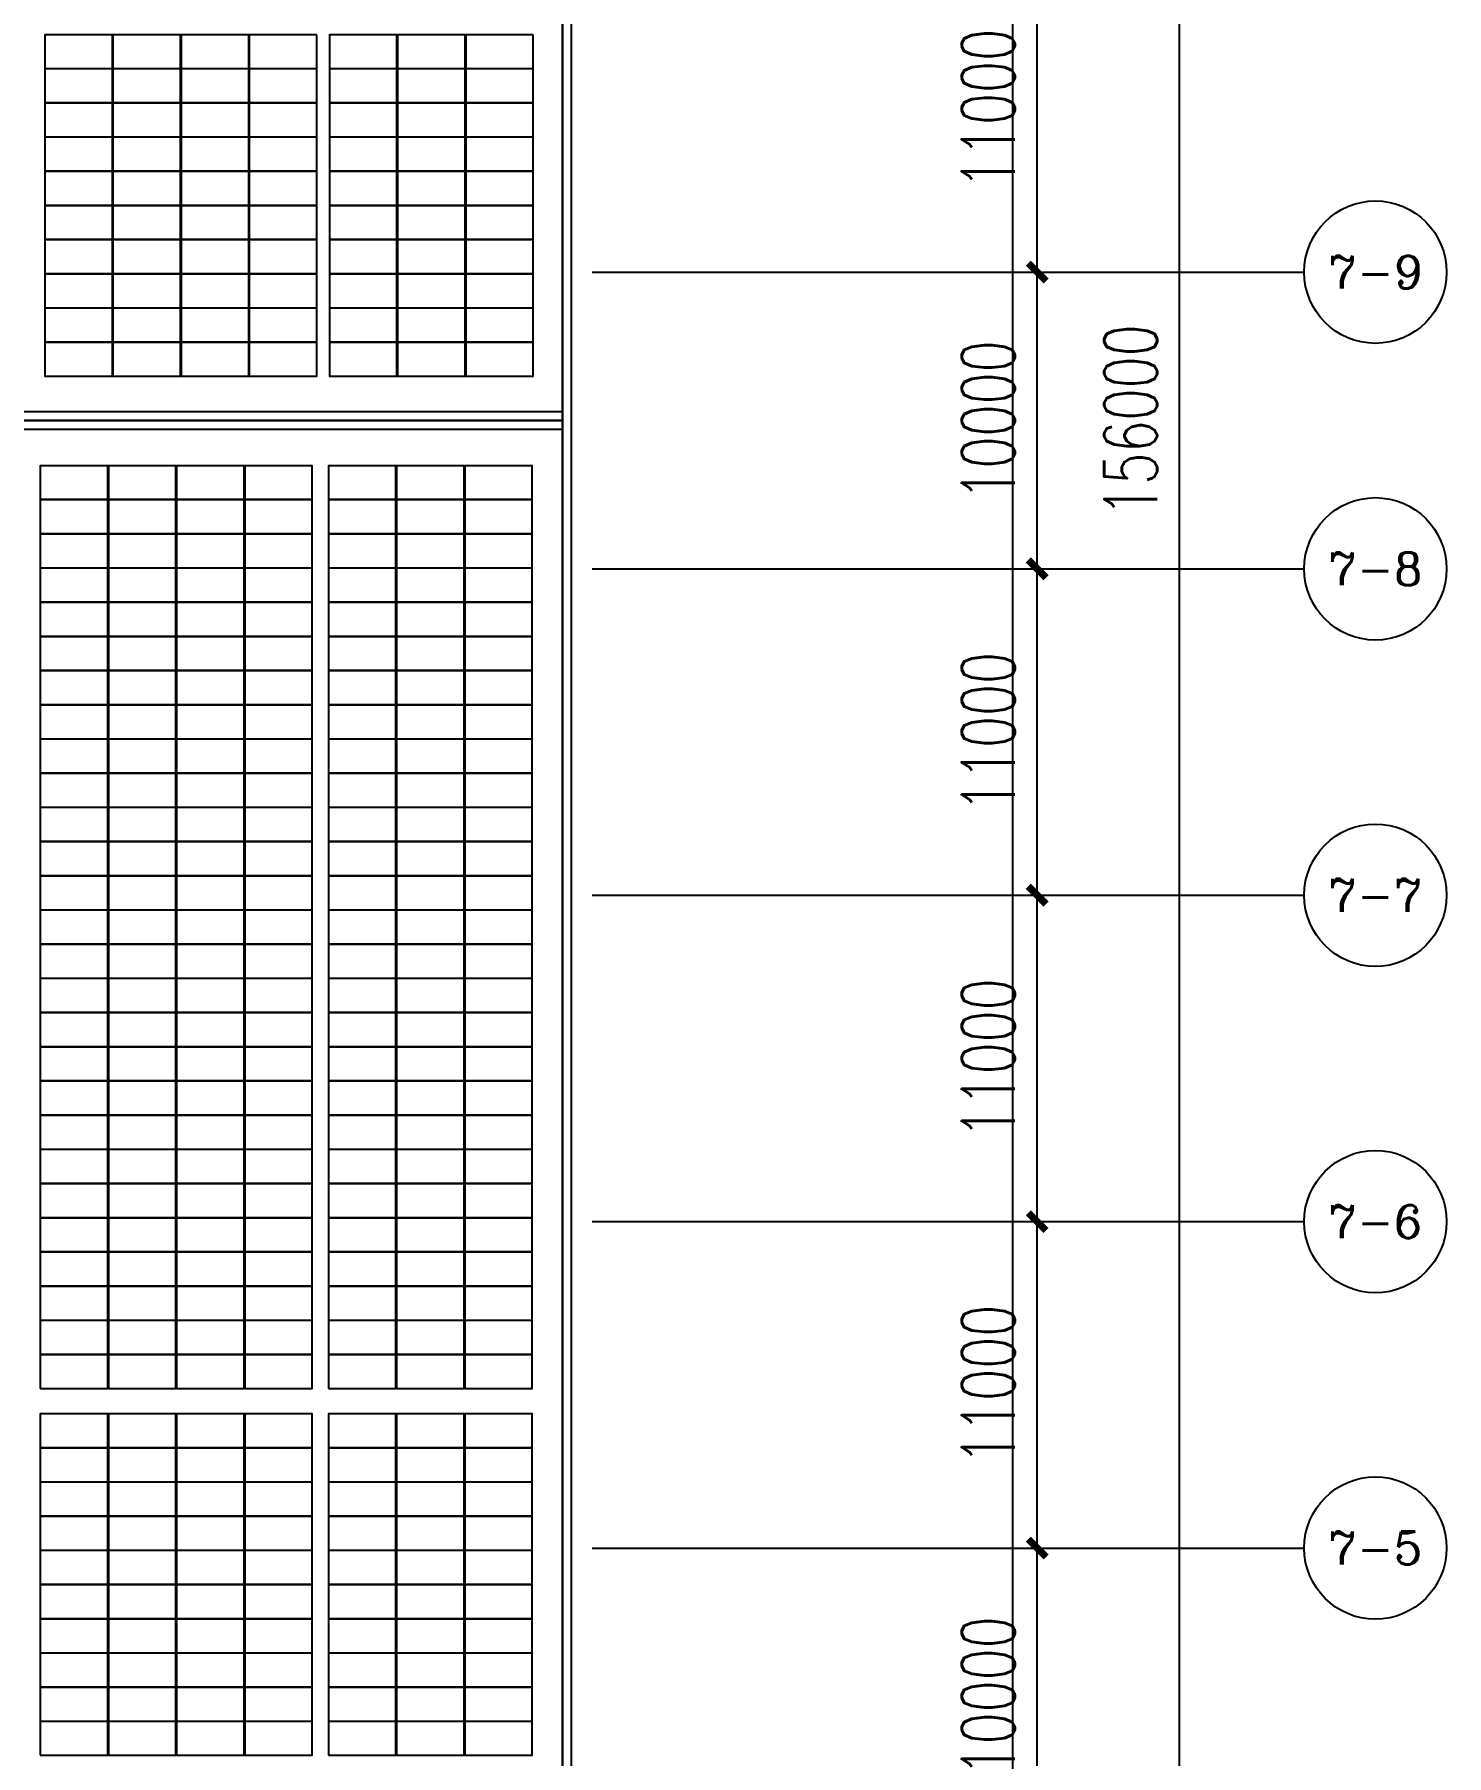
# Model space of a CAD drawing. Header units: millimetres. Extents: x 1218 to 2690, y 1163 to 1758.
# Drawn here: x 2433 to 2480.6, y 1370.2 to 1428.2 of the extents above; entities that cross this region are included whole.
import ezdxf
from ezdxf.enums import TextEntityAlignment as Align

# ---------------------------------------------------------------- set-up
doc = ezdxf.new("R2010")
doc.units = ezdxf.units.MM
for name, color, linetype in [('AXIS', 3, 'Continuous'), ('AXIS_TEXT', 7, 'Continuous'), ('WALL', 9, 'Continuous'), ('单元区域外轮廓', 7, 'ByLayer'), ('屋脊线', 7, 'ByLayer'), ('电缆通道', 7, 'ByLayer'), ('组件', 7, 'ByLayer')]:
    doc.layers.add(name, color=color, linetype=linetype)
doc.styles.add('_TCH_AXIS', font='COMPLEX', dxfattribs={"bigfont": 'GBCBIG'})
doc.styles.add('_TCH_DIM_T3', font='SIMPLEX', dxfattribs={"width": 0.705882, "bigfont": 'GBCBIG'})
doc.styles.add('COMPLEX', font='COMPLEX')
doc.dimstyles.new('_TCH_ARCH&&600', dxfattribs={"dimtxt": 1785, "dimasz": 600, "dimexe": 1500, "dimexo": 1800, "dimgap": 757.5, "dimtad": 1, "dimdec": 0, "dimtxsty": '_TCH_DIM_T3', "dimblk": 'ARCHTICK', "dimcen": 2.5, "dimclrt": 7, "dimazin": 2, "dimtfac": 1, "dimtdec": 0, "dimtix": 1, "dimtmove": 2, "dimatfit": 3})

# ---------------------------------------------------------------- blocks, each defined once
blk = doc.blocks.new('_ArchTick')
at = {"color": 0, "linetype": 'ByBlock', "const_width": 0.4}
blk.add_lwpolyline([(-0.5, -0.5), (0.5, 0.5)], dxfattribs=at)
blk = doc.blocks.new('*D106')
at = {"layer": 'AXIS', "color": 0, "lineweight": -2, "transparency": 16777216}
for p, q in [((1246160, 2022104), (1265660, 2022104)), ((1264160, 1866104), (1264160, 2022104)), ((1246160, 1866104), (1265660, 1866104))]:
    blk.add_line(p, q, dxfattribs=at)
at = {"layer": 'Defpoints', "color": 0, "transparency": 16777216}
for p in [(1244360, 2022104), (1264160, 2022104), (1244360, 1866104)]:
    blk.add_point(p, dxfattribs=at)
at = {"layer": 'AXIS', "color": 0, "lineweight": -2, "transparency": 16777216, "xscale": 600, "yscale": 600, "zscale": 600}
for p, rotation in [((1264160, 2022104), 90), ((1264160, 1866104), 270)]:
    blk.add_blockref('_ArchTick', p, dxfattribs=dict(at, rotation=rotation))
at = {"layer": 'AXIS', "color": 7, "transparency": 16777216, "insert": (1262510, 1944104), "char_height": 1785, "attachment_point": 5, "rotation": 90, "style": '_TCH_DIM_T3'}
blk.add_mtext('\\A1;156000', dxfattribs=at)
blk = doc.blocks.new('*D110')
at = {"layer": 'AXIS', "color": 0, "lineweight": -2, "transparency": 16777216}
for p, q in [((1246160, 1906104), (1260860, 1906104)), ((1259360, 1896104), (1259360, 1906104)), ((1246160, 1896104), (1260860, 1896104))]:
    blk.add_line(p, q, dxfattribs=at)
at = {"layer": 'Defpoints', "color": 0, "transparency": 16777216}
for p in [(1244360, 1906104), (1259360, 1906104), (1244360, 1896104)]:
    blk.add_point(p, dxfattribs=at)
at = {"layer": 'AXIS', "color": 0, "lineweight": -2, "transparency": 16777216, "xscale": 600, "yscale": 600, "zscale": 600}
for p, rotation in [((1259360, 1906104), 90), ((1259360, 1896104), 270)]:
    blk.add_blockref('_ArchTick', p, dxfattribs=dict(at, rotation=rotation))
at = {"layer": 'AXIS', "color": 7, "transparency": 16777216, "insert": (1257710, 1901104), "char_height": 1785, "attachment_point": 5, "rotation": 90, "style": '_TCH_DIM_T3'}
blk.add_mtext('\\A1;10000', dxfattribs=at)
blk = doc.blocks.new('*D111')
at = {"layer": 'AXIS', "color": 0, "lineweight": -2, "transparency": 16777216}
for p, q in [((1246160, 1917104), (1260860, 1917104)), ((1259360, 1906104), (1259360, 1917104)), ((1246160, 1906104), (1260860, 1906104))]:
    blk.add_line(p, q, dxfattribs=at)
at = {"layer": 'Defpoints', "color": 0, "transparency": 16777216}
for p in [(1244360, 1917104), (1259360, 1917104), (1244360, 1906104)]:
    blk.add_point(p, dxfattribs=at)
at = {"layer": 'AXIS', "color": 0, "lineweight": -2, "transparency": 16777216, "xscale": 600, "yscale": 600, "zscale": 600}
for p, rotation in [((1259360, 1917104), 90), ((1259360, 1906104), 270)]:
    blk.add_blockref('_ArchTick', p, dxfattribs=dict(at, rotation=rotation))
at = {"layer": 'AXIS', "color": 7, "transparency": 16777216, "insert": (1257710, 1911604), "char_height": 1785, "attachment_point": 5, "rotation": 90, "style": '_TCH_DIM_T3'}
blk.add_mtext('\\A1;11000', dxfattribs=at)
blk = doc.blocks.new('*D112')
at = {"layer": 'AXIS', "color": 0, "lineweight": -2, "transparency": 16777216}
for p, q in [((1246160, 1928104), (1260860, 1928104)), ((1259360, 1917104), (1259360, 1928104)), ((1246160, 1917104), (1260860, 1917104))]:
    blk.add_line(p, q, dxfattribs=at)
at = {"layer": 'Defpoints', "color": 0, "transparency": 16777216}
for p in [(1244360, 1928104), (1259360, 1928104), (1244360, 1917104)]:
    blk.add_point(p, dxfattribs=at)
at = {"layer": 'AXIS', "color": 0, "lineweight": -2, "transparency": 16777216, "xscale": 600, "yscale": 600, "zscale": 600}
for p, rotation in [((1259360, 1928104), 90), ((1259360, 1917104), 270)]:
    blk.add_blockref('_ArchTick', p, dxfattribs=dict(at, rotation=rotation))
at = {"layer": 'AXIS', "color": 7, "transparency": 16777216, "insert": (1257710, 1922604), "char_height": 1785, "attachment_point": 5, "rotation": 90, "style": '_TCH_DIM_T3'}
blk.add_mtext('\\A1;11000', dxfattribs=at)
blk = doc.blocks.new('*D113')
at = {"layer": 'AXIS', "color": 0, "lineweight": -2, "transparency": 16777216}
for p, q in [((1246160, 1939104), (1260860, 1939104)), ((1259360, 1928104), (1259360, 1939104)), ((1246160, 1928104), (1260860, 1928104))]:
    blk.add_line(p, q, dxfattribs=at)
at = {"layer": 'Defpoints', "color": 0, "transparency": 16777216}
for p in [(1244360, 1939104), (1259360, 1939104), (1244360, 1928104)]:
    blk.add_point(p, dxfattribs=at)
at = {"layer": 'AXIS', "color": 0, "lineweight": -2, "transparency": 16777216, "xscale": 600, "yscale": 600, "zscale": 600}
for p, rotation in [((1259360, 1939104), 90), ((1259360, 1928104), 270)]:
    blk.add_blockref('_ArchTick', p, dxfattribs=dict(at, rotation=rotation))
at = {"layer": 'AXIS', "color": 7, "transparency": 16777216, "insert": (1257710, 1933604), "char_height": 1785, "attachment_point": 5, "rotation": 90, "style": '_TCH_DIM_T3'}
blk.add_mtext('\\A1;11000', dxfattribs=at)
blk = doc.blocks.new('*D114')
at = {"layer": 'AXIS', "color": 0, "lineweight": -2, "transparency": 16777216}
for p, q in [((1246160, 1949104), (1260860, 1949104)), ((1259360, 1939104), (1259360, 1949104)), ((1246160, 1939104), (1260860, 1939104))]:
    blk.add_line(p, q, dxfattribs=at)
at = {"layer": 'Defpoints', "color": 0, "transparency": 16777216}
for p in [(1244360, 1949104), (1259360, 1949104), (1244360, 1939104)]:
    blk.add_point(p, dxfattribs=at)
at = {"layer": 'AXIS', "color": 0, "lineweight": -2, "transparency": 16777216, "xscale": 600, "yscale": 600, "zscale": 600}
for p, rotation in [((1259360, 1949104), 90), ((1259360, 1939104), 270)]:
    blk.add_blockref('_ArchTick', p, dxfattribs=dict(at, rotation=rotation))
at = {"layer": 'AXIS', "color": 7, "transparency": 16777216, "insert": (1257710, 1944104), "char_height": 1785, "attachment_point": 5, "rotation": 90, "style": '_TCH_DIM_T3'}
blk.add_mtext('\\A1;10000', dxfattribs=at)
blk = doc.blocks.new('*D115')
at = {"layer": 'AXIS', "color": 0, "lineweight": -2, "transparency": 16777216}
for p, q in [((1246160, 1960104), (1260860, 1960104)), ((1259360, 1949104), (1259360, 1960104)), ((1246160, 1949104), (1260860, 1949104))]:
    blk.add_line(p, q, dxfattribs=at)
at = {"layer": 'Defpoints', "color": 0, "transparency": 16777216}
for p in [(1244360, 1960104), (1259360, 1960104), (1244360, 1949104)]:
    blk.add_point(p, dxfattribs=at)
at = {"layer": 'AXIS', "color": 0, "lineweight": -2, "transparency": 16777216, "xscale": 600, "yscale": 600, "zscale": 600}
for p, rotation in [((1259360, 1960104), 90), ((1259360, 1949104), 270)]:
    blk.add_blockref('_ArchTick', p, dxfattribs=dict(at, rotation=rotation))
at = {"layer": 'AXIS', "color": 7, "transparency": 16777216, "insert": (1257710, 1954604), "char_height": 1785, "attachment_point": 5, "rotation": 90, "style": '_TCH_DIM_T3'}
blk.add_mtext('\\A1;11000', dxfattribs=at)
blk = doc.blocks.new('_AXISO')
blk.add_circle((0, 0), 0.5)
at = {"layer": 'AXIS_TEXT', "style": 'COMPLEX', "width": 1.041667}
blk.add_attdef('A', text='', height=0.56, dxfattribs=at).set_placement((-0.25, -0.28), (0.25, -0.28), align=Align.FIT)
blk = doc.blocks.new('*D464')
at = {"layer": 'AXIS', "color": 0, "lineweight": -2, "transparency": 16777216}
for p, q in [((1246160, 2022104), (1265660, 2022104)), ((1264160, 1866104), (1264160, 2022104)), ((1246160, 1866104), (1265660, 1866104))]:
    blk.add_line(p, q, dxfattribs=at)
at = {"layer": 'Defpoints', "color": 0, "transparency": 16777216}
for p in [(1244360, 2022104), (1264160, 2022104), (1244360, 1866104)]:
    blk.add_point(p, dxfattribs=at)
at = {"layer": 'AXIS', "color": 0, "lineweight": -2, "transparency": 16777216, "xscale": 600, "yscale": 600, "zscale": 600}
for p, rotation in [((1264160, 2022104), 90), ((1264160, 1866104), 270)]:
    blk.add_blockref('_ArchTick', p, dxfattribs=dict(at, rotation=rotation))
at = {"layer": 'AXIS', "color": 7, "transparency": 16777216, "insert": (1262510, 1944104), "char_height": 1785, "attachment_point": 5, "rotation": 90, "style": '_TCH_DIM_T3'}
blk.add_mtext('\\A1;156000', dxfattribs=at)
blk = doc.blocks.new('*D468')
at = {"layer": 'AXIS', "color": 0, "lineweight": -2, "transparency": 16777216}
for p, q in [((1246160, 1906104), (1260860, 1906104)), ((1259360, 1896104), (1259360, 1906104)), ((1246160, 1896104), (1260860, 1896104))]:
    blk.add_line(p, q, dxfattribs=at)
at = {"layer": 'Defpoints', "color": 0, "transparency": 16777216}
for p in [(1244360, 1906104), (1259360, 1906104), (1244360, 1896104)]:
    blk.add_point(p, dxfattribs=at)
at = {"layer": 'AXIS', "color": 0, "lineweight": -2, "transparency": 16777216, "xscale": 600, "yscale": 600, "zscale": 600}
for p, rotation in [((1259360, 1906104), 90), ((1259360, 1896104), 270)]:
    blk.add_blockref('_ArchTick', p, dxfattribs=dict(at, rotation=rotation))
at = {"layer": 'AXIS', "color": 7, "transparency": 16777216, "insert": (1257710, 1901104), "char_height": 1785, "attachment_point": 5, "rotation": 90, "style": '_TCH_DIM_T3'}
blk.add_mtext('\\A1;10000', dxfattribs=at)
blk = doc.blocks.new('*D469')
at = {"layer": 'AXIS', "color": 0, "lineweight": -2, "transparency": 16777216}
for p, q in [((1246160, 1917104), (1260860, 1917104)), ((1259360, 1906104), (1259360, 1917104)), ((1246160, 1906104), (1260860, 1906104))]:
    blk.add_line(p, q, dxfattribs=at)
at = {"layer": 'Defpoints', "color": 0, "transparency": 16777216}
for p in [(1244360, 1917104), (1259360, 1917104), (1244360, 1906104)]:
    blk.add_point(p, dxfattribs=at)
at = {"layer": 'AXIS', "color": 0, "lineweight": -2, "transparency": 16777216, "xscale": 600, "yscale": 600, "zscale": 600}
for p, rotation in [((1259360, 1917104), 90), ((1259360, 1906104), 270)]:
    blk.add_blockref('_ArchTick', p, dxfattribs=dict(at, rotation=rotation))
at = {"layer": 'AXIS', "color": 7, "transparency": 16777216, "insert": (1257710, 1911604), "char_height": 1785, "attachment_point": 5, "rotation": 90, "style": '_TCH_DIM_T3'}
blk.add_mtext('\\A1;11000', dxfattribs=at)
blk = doc.blocks.new('*D470')
at = {"layer": 'AXIS', "color": 0, "lineweight": -2, "transparency": 16777216}
for p, q in [((1246160, 1928104), (1260860, 1928104)), ((1259360, 1917104), (1259360, 1928104)), ((1246160, 1917104), (1260860, 1917104))]:
    blk.add_line(p, q, dxfattribs=at)
at = {"layer": 'Defpoints', "color": 0, "transparency": 16777216}
for p in [(1244360, 1928104), (1259360, 1928104), (1244360, 1917104)]:
    blk.add_point(p, dxfattribs=at)
at = {"layer": 'AXIS', "color": 0, "lineweight": -2, "transparency": 16777216, "xscale": 600, "yscale": 600, "zscale": 600}
for p, rotation in [((1259360, 1928104), 90), ((1259360, 1917104), 270)]:
    blk.add_blockref('_ArchTick', p, dxfattribs=dict(at, rotation=rotation))
at = {"layer": 'AXIS', "color": 7, "transparency": 16777216, "insert": (1257710, 1922604), "char_height": 1785, "attachment_point": 5, "rotation": 90, "style": '_TCH_DIM_T3'}
blk.add_mtext('\\A1;11000', dxfattribs=at)
blk = doc.blocks.new('*D471')
at = {"layer": 'AXIS', "color": 0, "lineweight": -2, "transparency": 16777216}
for p, q in [((1246160, 1939104), (1260860, 1939104)), ((1259360, 1928104), (1259360, 1939104)), ((1246160, 1928104), (1260860, 1928104))]:
    blk.add_line(p, q, dxfattribs=at)
at = {"layer": 'Defpoints', "color": 0, "transparency": 16777216}
for p in [(1244360, 1939104), (1259360, 1939104), (1244360, 1928104)]:
    blk.add_point(p, dxfattribs=at)
at = {"layer": 'AXIS', "color": 0, "lineweight": -2, "transparency": 16777216, "xscale": 600, "yscale": 600, "zscale": 600}
for p, rotation in [((1259360, 1939104), 90), ((1259360, 1928104), 270)]:
    blk.add_blockref('_ArchTick', p, dxfattribs=dict(at, rotation=rotation))
at = {"layer": 'AXIS', "color": 7, "transparency": 16777216, "insert": (1257710, 1933604), "char_height": 1785, "attachment_point": 5, "rotation": 90, "style": '_TCH_DIM_T3'}
blk.add_mtext('\\A1;11000', dxfattribs=at)
blk = doc.blocks.new('*D472')
at = {"layer": 'AXIS', "color": 0, "lineweight": -2, "transparency": 16777216}
for p, q in [((1246160, 1949104), (1260860, 1949104)), ((1259360, 1939104), (1259360, 1949104)), ((1246160, 1939104), (1260860, 1939104))]:
    blk.add_line(p, q, dxfattribs=at)
at = {"layer": 'Defpoints', "color": 0, "transparency": 16777216}
for p in [(1244360, 1949104), (1259360, 1949104), (1244360, 1939104)]:
    blk.add_point(p, dxfattribs=at)
at = {"layer": 'AXIS', "color": 0, "lineweight": -2, "transparency": 16777216, "xscale": 600, "yscale": 600, "zscale": 600}
for p, rotation in [((1259360, 1949104), 90), ((1259360, 1939104), 270)]:
    blk.add_blockref('_ArchTick', p, dxfattribs=dict(at, rotation=rotation))
at = {"layer": 'AXIS', "color": 7, "transparency": 16777216, "insert": (1257710, 1944104), "char_height": 1785, "attachment_point": 5, "rotation": 90, "style": '_TCH_DIM_T3'}
blk.add_mtext('\\A1;10000', dxfattribs=at)
blk = doc.blocks.new('*D473')
at = {"layer": 'AXIS', "color": 0, "lineweight": -2, "transparency": 16777216}
for p, q in [((1246160, 1960104), (1260860, 1960104)), ((1259360, 1949104), (1259360, 1960104)), ((1246160, 1949104), (1260860, 1949104))]:
    blk.add_line(p, q, dxfattribs=at)
at = {"layer": 'Defpoints', "color": 0, "transparency": 16777216}
for p in [(1244360, 1960104), (1259360, 1960104), (1244360, 1949104)]:
    blk.add_point(p, dxfattribs=at)
at = {"layer": 'AXIS', "color": 0, "lineweight": -2, "transparency": 16777216, "xscale": 600, "yscale": 600, "zscale": 600}
for p, rotation in [((1259360, 1960104), 90), ((1259360, 1949104), 270)]:
    blk.add_blockref('_ArchTick', p, dxfattribs=dict(at, rotation=rotation))
at = {"layer": 'AXIS', "color": 7, "transparency": 16777216, "insert": (1257710, 1954604), "char_height": 1785, "attachment_point": 5, "rotation": 90, "style": '_TCH_DIM_T3'}
blk.add_mtext('\\A1;11000', dxfattribs=at)
blk = doc.blocks.new('*U582')
at = {"layer": '单元区域外轮廓', "color": 2}
blk.add_polyline3d([(582600, -78700, 12000), (-582600, -78700, 12000), (-582600, 78700, 12000), (582600, 78700, 12000)], close=True, dxfattribs=at)
at = {"flags": 1}
for tag in ['unit_id', 'unit_name', 'parapet_height', 'ground_elevation', 'is_enable_parapet']:
    blk.add_attdef(tag, (0, 0), '', height=2.5, dxfattribs=at)
blk = doc.blocks.new('*U583')
at = {"layer": '屋脊线', "color": 30}
for p, q in [((582600, 0, 16000), (582600, 78700, 12000)), ((582600, 0, 16000), (-582600, 0, 16000)), ((582600, -78700, 12000), (582600, 0, 16000))]:
    blk.add_line(p, q, dxfattribs=at)
at = {"flags": 1}
for tag in ['unit_id', 'unit_name']:
    blk.add_attdef(tag, (0, 0), '', height=2.5, dxfattribs=at)
blk = doc.blocks.new('*U584')
at = {"color": 0}
blk.add_polyline3d([(0, 0, 0), (227.8, 0, 0), (227.8, 113.3, 5.8), (0, 113.3, 5.8)], close=True, dxfattribs=at)
at = {"flags": 1}
for tag in ['mounting-hole-spacing1', 'mounting-hole-spacing2', 'module-material', 'vmpo', 'voco', 'silicon-material', 'panel-length', 'panel-width', 'panel-height', 'userid', 'theme', 'note', 'name', 'pmax', 'company-name', 'id', 'impo', 'isco']:
    blk.add_attdef(tag, (0, 0), '', height=2.5, dxfattribs=at)
blk = doc.blocks.new('*U585')
at = {"layer": '组件', "color": 232}
for p in [(56499, -265.6, 1596.5), (56728.8, -265.6, 1596.5), (56958.6, -265.6, 1596.5), (57188.4, -265.6, 1596.5), (57470.6, -265.6, 1596.5), (57700.4, -265.6, 1596.5), (57930.2, -265.6, 1596.5), (56499, -380.9, 1590.7), (56728.8, -380.9, 1590.7), (56958.6, -380.9, 1590.7), (57188.4, -380.9, 1590.7), (57470.6, -380.9, 1590.7), (57700.4, -380.9, 1590.7), (57930.2, -380.9, 1590.7), (56499, -496.1, 1584.8), (56728.8, -496.1, 1584.8), (56958.6, -496.1, 1584.8), (57188.4, -496.1, 1584.8), (57470.6, -496.1, 1584.8), (57700.4, -496.1, 1584.8), (57930.2, -496.1, 1584.8), (56499, -611.4, 1578.9), (56728.8, -611.4, 1578.9), (56958.6, -611.4, 1578.9), (57188.4, -611.4, 1578.9), (57470.6, -611.4, 1578.9), (57700.4, -611.4, 1578.9), (57930.2, -611.4, 1578.9), (56499, -726.6, 1573.1), (56728.8, -726.6, 1573.1), (56958.6, -726.6, 1573.1), (57188.4, -726.6, 1573.1), (57470.6, -726.6, 1573.1), (57700.4, -726.6, 1573.1), (57930.2, -726.6, 1573.1), (56499, -841.9, 1567.2), (56728.8, -841.9, 1567.2), (56958.6, -841.9, 1567.2), (57188.4, -841.9, 1567.2), (57470.6, -841.9, 1567.2), (57700.4, -841.9, 1567.2), (57930.2, -841.9, 1567.2), (56499, -957.1, 1561.4), (56728.8, -957.1, 1561.4), (56958.6, -957.1, 1561.4), (57188.4, -957.1, 1561.4), (57470.6, -957.1, 1561.4), (57700.4, -957.1, 1561.4), (57930.2, -957.1, 1561.4), (56499, -1072.4, 1555.5), (56728.8, -1072.4, 1555.5), (56958.6, -1072.4, 1555.5), (57188.4, -1072.4, 1555.5), (57470.6, -1072.4, 1555.5), (57700.4, -1072.4, 1555.5), (57930.2, -1072.4, 1555.5), (56499, -1187.6, 1549.7), (56728.8, -1187.6, 1549.7), (56958.6, -1187.6, 1549.7), (57188.4, -1187.6, 1549.7), (57470.6, -1187.6, 1549.7), (57700.4, -1187.6, 1549.7), (57930.2, -1187.6, 1549.7), (56499, -1302.9, 1543.8), (56728.8, -1302.9, 1543.8), (56958.6, -1302.9, 1543.8), (57188.4, -1302.9, 1543.8), (57470.6, -1302.9, 1543.8), (57700.4, -1302.9, 1543.8), (57930.2, -1302.9, 1543.8), (56499, -1418.1, 1537.9), (56728.8, -1418.1, 1537.9), (56958.6, -1418.1, 1537.9), (57188.4, -1418.1, 1537.9), (57470.6, -1418.1, 1537.9), (57700.4, -1418.1, 1537.9), (57930.2, -1418.1, 1537.9), (56499, -1533.4, 1532.1), (56728.8, -1533.4, 1532.1), (56958.6, -1533.4, 1532.1), (57188.4, -1533.4, 1532.1), (57470.6, -1533.4, 1532.1), (57700.4, -1533.4, 1532.1), (57930.2, -1533.4, 1532.1), (56499, -1648.7, 1526.2), (56728.8, -1648.7, 1526.2), (56958.6, -1648.7, 1526.2), (57188.4, -1648.7, 1526.2), (57470.6, -1648.7, 1526.2), (57700.4, -1648.7, 1526.2), (57930.2, -1648.7, 1526.2), (56499, -1763.9, 1520.4), (56728.8, -1763.9, 1520.4), (56958.6, -1763.9, 1520.4), (57188.4, -1763.9, 1520.4), (57470.6, -1763.9, 1520.4), (57700.4, -1763.9, 1520.4), (57930.2, -1763.9, 1520.4), (56499, -1879.2, 1514.5), (56728.8, -1879.2, 1514.5), (56958.6, -1879.2, 1514.5), (57188.4, -1879.2, 1514.5), (57470.6, -1879.2, 1514.5), (57700.4, -1879.2, 1514.5), (57930.2, -1879.2, 1514.5), (56499, -1994.4, 1508.6), (56728.8, -1994.4, 1508.6), (56958.6, -1994.4, 1508.6), (57188.4, -1994.4, 1508.6), (57470.6, -1994.4, 1508.6), (57700.4, -1994.4, 1508.6), (57930.2, -1994.4, 1508.6), (56499, -2109.7, 1502.8), (56728.8, -2109.7, 1502.8), (56958.6, -2109.7, 1502.8), (57188.4, -2109.7, 1502.8), (57470.6, -2109.7, 1502.8), (57700.4, -2109.7, 1502.8), (57930.2, -2109.7, 1502.8), (56499, -2224.9, 1496.9), (56728.8, -2224.9, 1496.9), (56958.6, -2224.9, 1496.9), (57188.4, -2224.9, 1496.9), (57470.6, -2224.9, 1496.9), (57700.4, -2224.9, 1496.9), (57930.2, -2224.9, 1496.9), (56499, -2340.2, 1491.1), (56728.8, -2340.2, 1491.1), (56958.6, -2340.2, 1491.1), (57188.4, -2340.2, 1491.1), (57470.6, -2340.2, 1491.1), (57700.4, -2340.2, 1491.1), (57930.2, -2340.2, 1491.1), (56499, -2455.4, 1485.2), (56728.8, -2455.4, 1485.2), (56958.6, -2455.4, 1485.2), (57188.4, -2455.4, 1485.2), (57470.6, -2455.4, 1485.2), (57700.4, -2455.4, 1485.2), (57930.2, -2455.4, 1485.2), (56499, -2570.7, 1479.3), (56728.8, -2570.7, 1479.3), (56958.6, -2570.7, 1479.3), (57188.4, -2570.7, 1479.3), (57470.6, -2570.7, 1479.3), (57700.4, -2570.7, 1479.3), (57930.2, -2570.7, 1479.3), (56499, -2685.9, 1473.5), (56728.8, -2685.9, 1473.5), (56958.6, -2685.9, 1473.5), (57188.4, -2685.9, 1473.5), (57470.6, -2685.9, 1473.5), (57700.4, -2685.9, 1473.5), (57930.2, -2685.9, 1473.5), (56499, -2801.2, 1467.6), (56728.8, -2801.2, 1467.6), (56958.6, -2801.2, 1467.6), (57188.4, -2801.2, 1467.6), (57470.6, -2801.2, 1467.6), (57700.4, -2801.2, 1467.6), (57930.2, -2801.2, 1467.6), (56499, -2916.4, 1461.8), (56728.8, -2916.4, 1461.8), (56958.6, -2916.4, 1461.8), (57188.4, -2916.4, 1461.8), (57470.6, -2916.4, 1461.8), (57700.4, -2916.4, 1461.8), (57930.2, -2916.4, 1461.8), (56499, -3031.7, 1455.9), (56728.8, -3031.7, 1455.9), (56958.6, -3031.7, 1455.9), (57188.4, -3031.7, 1455.9), (57470.6, -3031.7, 1455.9), (57700.4, -3031.7, 1455.9), (57930.2, -3031.7, 1455.9), (56499, -3146.9, 1450.1), (56728.8, -3146.9, 1450.1), (56958.6, -3146.9, 1450.1), (57188.4, -3146.9, 1450.1), (57470.6, -3146.9, 1450.1), (57700.4, -3146.9, 1450.1), (57930.2, -3146.9, 1450.1), (56499, -3262.2, 1444.2), (56728.8, -3262.2, 1444.2), (56958.6, -3262.2, 1444.2), (57188.4, -3262.2, 1444.2), (57470.6, -3262.2, 1444.2), (57700.4, -3262.2, 1444.2), (57930.2, -3262.2, 1444.2), (56499, -3461.2, 1434.1), (56728.8, -3461.2, 1434.1), (56958.6, -3461.2, 1434.1), (57188.4, -3461.2, 1434.1), (57470.6, -3461.2, 1434.1), (57700.4, -3461.2, 1434.1), (57930.2, -3461.2, 1434.1), (56499, -3576.5, 1428.2), (56728.8, -3576.5, 1428.2), (56958.6, -3576.5, 1428.2), (57188.4, -3576.5, 1428.2), (57470.6, -3576.5, 1428.2), (57700.4, -3576.5, 1428.2), (57930.2, -3576.5, 1428.2), (56499, -3691.7, 1422.4), (56728.8, -3691.7, 1422.4), (56958.6, -3691.7, 1422.4), (57188.4, -3691.7, 1422.4), (57470.6, -3691.7, 1422.4), (57700.4, -3691.7, 1422.4), (57930.2, -3691.7, 1422.4), (56499, -3807, 1416.5), (56728.8, -3807, 1416.5), (56958.6, -3807, 1416.5), (57188.4, -3807, 1416.5), (57470.6, -3807, 1416.5), (57700.4, -3807, 1416.5), (57930.2, -3807, 1416.5), (56499, -3922.2, 1410.7), (56728.8, -3922.2, 1410.7), (56958.6, -3922.2, 1410.7), (57188.4, -3922.2, 1410.7), (57470.6, -3922.2, 1410.7), (57700.4, -3922.2, 1410.7), (57930.2, -3922.2, 1410.7), (56499, -4037.5, 1404.8), (56728.8, -4037.5, 1404.8), (56958.6, -4037.5, 1404.8), (57188.4, -4037.5, 1404.8), (57470.6, -4037.5, 1404.8), (57700.4, -4037.5, 1404.8), (57930.2, -4037.5, 1404.8), (56499, -4152.7, 1398.9), (56728.8, -4152.7, 1398.9), (56958.6, -4152.7, 1398.9), (57188.4, -4152.7, 1398.9), (57470.6, -4152.7, 1398.9), (57700.4, -4152.7, 1398.9), (57930.2, -4152.7, 1398.9), (56499, -4268, 1393.1), (56728.8, -4268, 1393.1), (56958.6, -4268, 1393.1), (57188.4, -4268, 1393.1), (57470.6, -4268, 1393.1), (57700.4, -4268, 1393.1), (57930.2, -4268, 1393.1), (56499, -4383.3, 1387.2), (56728.8, -4383.3, 1387.2), (56958.6, -4383.3, 1387.2), (57188.4, -4383.3, 1387.2), (57470.6, -4383.3, 1387.2), (57700.4, -4383.3, 1387.2), (57930.2, -4383.3, 1387.2), (56499, -4498.5, 1381.4), (56728.8, -4498.5, 1381.4), (56958.6, -4498.5, 1381.4), (57188.4, -4498.5, 1381.4), (57470.6, -4498.5, 1381.4), (57700.4, -4498.5, 1381.4), (57930.2, -4498.5, 1381.4)]:
    blk.add_blockref('*U584', p, dxfattribs=at)
at = {"flags": 1}
for tag in ['offset-x', 'offset-y', 'mode', 'tilt', 'azimuth', 'align', 'array-mode', 'panel-x', 'panel-y', 'panel-per-row', 'bracket-type', 'bracket-value', 'row-per-array']:
    blk.add_attdef(tag, (0, 0), '', height=2.5, dxfattribs=at)
blk = doc.blocks.new('*U586')
at = {"color": 0}
blk.add_polyline3d([(0, 0, 0), (-227.8, 0, 0), (-227.8, -113.3, 5.8), (0, -113.3, 5.8)], close=True, dxfattribs=at)
at = {"flags": 1}
for tag in ['mounting-hole-spacing1', 'mounting-hole-spacing2', 'module-material', 'vmpo', 'voco', 'silicon-material', 'panel-length', 'panel-width', 'panel-height', 'userid', 'theme', 'note', 'name', 'pmax', 'company-name', 'id', 'impo', 'isco']:
    blk.add_attdef(tag, (0, 0), '', height=2.5, dxfattribs=at)
blk = doc.blocks.new('*U587')
at = {"layer": '组件', "color": 171}
for p in [(56742.4, 1300.1, 1543.9), (56972.2, 1300.1, 1543.9), (57202, 1300.1, 1543.9), (56742.4, 1184.9, 1549.8), (56972.2, 1184.9, 1549.8), (57202, 1184.9, 1549.8), (56742.4, 1069.6, 1555.6), (56972.2, 1069.6, 1555.6), (57202, 1069.6, 1555.6), (56742.4, 954.4, 1561.5), (56972.2, 954.4, 1561.5), (57202, 954.4, 1561.5), (56742.4, 839.1, 1567.4), (56972.2, 839.1, 1567.4), (57202, 839.1, 1567.4), (56742.4, 723.9, 1573.2), (56972.2, 723.9, 1573.2), (57202, 723.9, 1573.2), (56742.4, 608.6, 1579.1), (56972.2, 608.6, 1579.1), (57202, 608.6, 1579.1), (56742.4, 493.4, 1584.9), (56972.2, 493.4, 1584.9), (57202, 493.4, 1584.9), (56742.4, 378.1, 1590.8), (56972.2, 378.1, 1590.8), (57202, 378.1, 1590.8), (56742.4, 262.9, 1596.7), (56972.2, 262.9, 1596.7), (57202, 262.9, 1596.7)]:
    blk.add_blockref('*U586', p, dxfattribs=at)
at = {"layer": '组件', "color": 232}
for p in [(57431.8, 1300.1, 1543.9), (57701.6, 1300.1, 1543.9), (57931.4, 1300.1, 1543.9), (58161.2, 1300.1, 1543.9), (57431.8, 1184.9, 1549.8), (57701.6, 1184.9, 1549.8), (57931.4, 1184.9, 1549.8), (58161.2, 1184.9, 1549.8), (57431.8, 1069.6, 1555.6), (57701.6, 1069.6, 1555.6), (57931.4, 1069.6, 1555.6), (58161.2, 1069.6, 1555.6), (57431.8, 954.4, 1561.5), (57701.6, 954.4, 1561.5), (57931.4, 954.4, 1561.5), (58161.2, 954.4, 1561.5), (57431.8, 839.1, 1567.4), (57701.6, 839.1, 1567.4), (57931.4, 839.1, 1567.4), (58161.2, 839.1, 1567.4), (57431.8, 723.9, 1573.2), (57701.6, 723.9, 1573.2), (57931.4, 723.9, 1573.2), (58161.2, 723.9, 1573.2), (57431.8, 608.6, 1579.1), (57701.6, 608.6, 1579.1), (57931.4, 608.6, 1579.1), (58161.2, 608.6, 1579.1), (57431.8, 493.4, 1584.9), (57701.6, 493.4, 1584.9), (57931.4, 493.4, 1584.9), (58161.2, 493.4, 1584.9), (57431.8, 378.1, 1590.8), (57701.6, 378.1, 1590.8), (57931.4, 378.1, 1590.8), (58161.2, 378.1, 1590.8), (57431.8, 262.9, 1596.7), (57701.6, 262.9, 1596.7), (57931.4, 262.9, 1596.7), (58161.2, 262.9, 1596.7)]:
    blk.add_blockref('*U586', p, dxfattribs=at)
at = {"flags": 1}
for tag in ['offset-x', 'offset-y', 'mode', 'tilt', 'azimuth', 'align', 'array-mode', 'panel-x', 'panel-y', 'panel-per-row', 'bracket-type', 'bracket-value', 'row-per-array']:
    blk.add_attdef(tag, (0, 0), '', height=2.5, dxfattribs=at)
blk = doc.blocks.new('DT1')
at = {"layer": 'AXIS', "color": 252, "true_color": 0x939598}
for p, q in [((1244359.9, 1949103.7), (1268359.9, 1949103.7)), ((1244359.9, 1939103.7), (1268359.9, 1939103.7)), ((1244359.9, 1928103.7), (1268359.9, 1928103.7)), ((1244359.9, 1917103.7), (1268359.9, 1917103.7)), ((1244359.9, 1906103.7), (1268359.9, 1906103.7))]:
    blk.add_line(p, q, dxfattribs=at)
at = {"layer": 'WALL'}
for p, q in [((1243359.9, 1865403.7), (1243359.9, 2022803.7)), ((1243659.9, 1865103.7), (1243659.9, 2023103.7)), ((1182909.9, 1944103.7), (1243359.9, 1944103.7))]:
    blk.add_line(p, q, dxfattribs=at)
blk.add_lwpolyline([(1182909.9, 1944403.7), (1243359.9, 1944403.7), (1243359.9, 1943803.7), (1182909.9, 1943803.7)], close=True, dxfattribs=at)
at = {"layer": 'AXIS', "color": 252, "true_color": 0x939598}
ref = blk.add_blockref('_AXISO', (1270759.9, 1949103.7), dxfattribs=dict(at, xscale=4800, yscale=4800, zscale=4800))
ref.add_attrib('A', '7-9', dxfattribs={"layer": 'AXIS_TEXT', "height": 1109.98, "style": '_TCH_AXIS'}).set_placement((1269174.2, 1948548.7), (1272345.5, 1948548.7), align=Align.FIT)
ref = blk.add_blockref('_AXISO', (1270759.9, 1939103.7), dxfattribs=dict(at, xscale=4800, yscale=4800, zscale=4800))
ref.add_attrib('A', '7-8', dxfattribs={"layer": 'AXIS_TEXT', "height": 1109.98, "style": '_TCH_AXIS'}).set_placement((1269174.2, 1938548.7), (1272345.5, 1938548.7), align=Align.FIT)
ref = blk.add_blockref('_AXISO', (1270759.9, 1928103.7), dxfattribs=dict(at, xscale=4800, yscale=4800, zscale=4800))
ref.add_attrib('A', '7-7', dxfattribs={"layer": 'AXIS_TEXT', "height": 1109.98, "style": '_TCH_AXIS'}).set_placement((1269174.2, 1927548.7), (1272345.5, 1927548.7), align=Align.FIT)
ref = blk.add_blockref('_AXISO', (1270759.9, 1917103.7), dxfattribs=dict(at, xscale=4800, yscale=4800, zscale=4800))
ref.add_attrib('A', '7-6', dxfattribs={"layer": 'AXIS_TEXT', "height": 1109.98, "style": '_TCH_AXIS'}).set_placement((1269174.2, 1916548.7), (1272345.5, 1916548.7), align=Align.FIT)
ref = blk.add_blockref('_AXISO', (1270759.9, 1906103.7), dxfattribs=dict(at, xscale=4800, yscale=4800, zscale=4800))
ref.add_attrib('A', '7-5', dxfattribs={"layer": 'AXIS_TEXT', "height": 1109.98, "style": '_TCH_AXIS'}).set_placement((1269174.2, 1905548.7), (1272345.5, 1905548.7), align=Align.FIT)
for p1, p2, distance, picture, middle in [((1244359.9, 1866103.7), (1244359.9, 2022103.7), -19800, '*D106', (1262509.9, 1944103.7)), ((1244359.9, 1866103.7), (1244359.9, 2022103.7), -19800, '*D464', (1262509.9, 1944103.7)), ((1244359.9, 1949103.7), (1244359.9, 1960103.7), -15000, '*D115', (1257709.9, 1954603.7)), ((1244359.9, 1949103.7), (1244359.9, 1960103.7), -15000, '*D473', (1257709.9, 1954603.7)), ((1244359.9, 1939103.7), (1244359.9, 1949103.7), -15000, '*D114', (1257709.9, 1944103.7)), ((1244359.9, 1939103.7), (1244359.9, 1949103.7), -15000, '*D472', (1257709.9, 1944103.7)), ((1244359.9, 1928103.7), (1244359.9, 1939103.7), -15000, '*D113', (1257709.9, 1933603.7)), ((1244359.9, 1928103.7), (1244359.9, 1939103.7), -15000, '*D471', (1257709.9, 1933603.7)), ((1244359.9, 1917103.7), (1244359.9, 1928103.7), -15000, '*D112', (1257709.9, 1922603.7)), ((1244359.9, 1917103.7), (1244359.9, 1928103.7), -15000, '*D470', (1257709.9, 1922603.7)), ((1244359.9, 1906103.7), (1244359.9, 1917103.7), -15000, '*D111', (1257709.9, 1911603.7)), ((1244359.9, 1906103.7), (1244359.9, 1917103.7), -15000, '*D469', (1257709.9, 1911603.7)), ((1244359.9, 1896103.7), (1244359.9, 1906103.7), -15000, '*D110', (1257709.9, 1901103.7)), ((1244359.9, 1896103.7), (1244359.9, 1906103.7), -15000, '*D468', (1257709.9, 1901103.7))]:
    dim = blk.add_aligned_dim(p1=p1, p2=p2, distance=distance, dimstyle='_TCH_ARCH&&600', dxfattribs=at)
    dim.commit()
    dim.dimension.update_dxf_attribs({"geometry": picture, "text_midpoint": middle})

msp = doc.modelspace()

# ---------------------------------------------------------------- linework, layer by layer
at = {"layer": '单元区域外轮廓', "color": 4, "elevation": 12}
msp.add_lwpolyline([(2450.821, 1336.45), (1285.621, 1336.45), (1285.621, 1493.85), (2450.821, 1493.85)], close=True, dxfattribs=at)
at = {"layer": '屋脊线', "color": 30, "elevation": 16}
msp.add_lwpolyline([(1285.621, 1415.15), (2450.821, 1415.15)], dxfattribs=at)
at = {"layer": '电缆通道', "color": 6}
msp.add_polyline3d([(2466, 1330.416, 0.01), (2466, 1502.41, 0.04)], dxfattribs=at)

# ---------------------------------------------------------------- block references
at = {"xscale": 0.001, "yscale": 0.001, "zscale": 0.001}
msp.add_blockref('DT1', (1207.461, -528.954, 12.3), dxfattribs=at)
at = {"layer": '单元区域外轮廓', "xscale": 0.001, "yscale": 0.001, "zscale": 0.001}
msp.add_blockref('*U582', (1868.221, 1415.15), dxfattribs=at)
at = {"layer": '屋脊线', "xscale": 0.001, "yscale": 0.001, "zscale": 0.001}
msp.add_blockref('*U583', (1868.221, 1415.15), dxfattribs=at)
at = {"layer": '组件', "xscale": 0.01, "yscale": 0.01, "zscale": 0.01}
for name in ['*U587', '*U585']:
    msp.add_blockref(name, (1868.221, 1415.15), dxfattribs=at)

doc.saveas('drawing.dxf')
